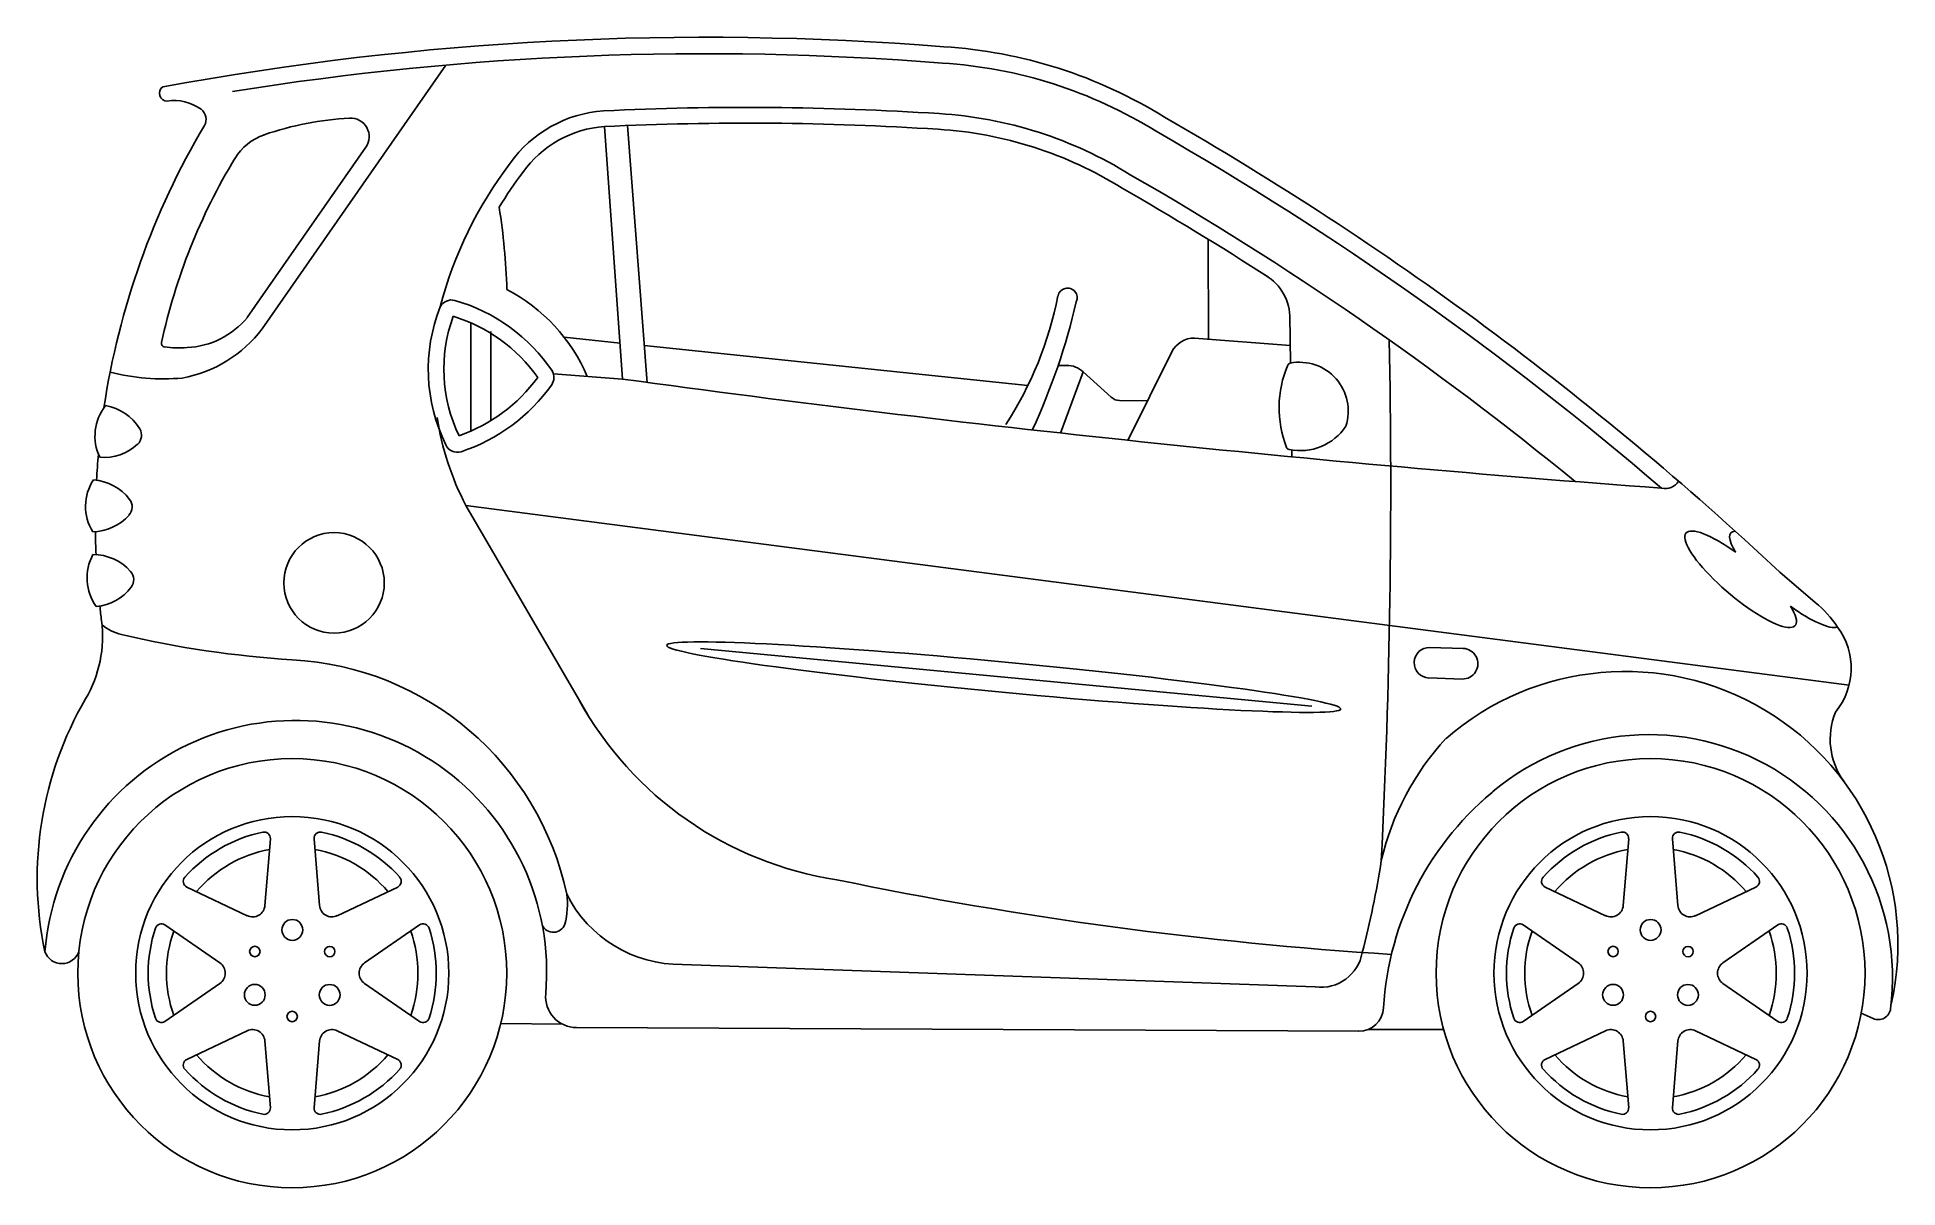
# Model space of a CAD drawing. Header units: metres. Extents: x -0.37 to 2.34, y 0 to 1.68.
import ezdxf

# ---------------------------------------------------------------- set-up
doc = ezdxf.new("R2010")
doc.units = ezdxf.units.M
doc.layers.add('ceco.net 85', color=7, linetype='Continuous')

msp = doc.modelspace()

# ---------------------------------------------------------------- linework, layer by layer
at = {"layer": 'ceco.net 85'}
for p, q in [((-0.0438, 1.2531), (0.2242, 1.6377)), ((0.4821, 1.1795), (0.4559, 1.548)), ((0.5179, 1.174), (0.4891, 1.5495)), ((-0.0656, 1.2695), (0.1074, 1.5177)), ((1.3373, 1.2378), (1.3366, 1.3836)), ((0.2604, 1.1035), (0.2604, 1.2618)), ((1.4568, 1.203), (1.4558, 1.2724)), ((0.2899, 1.119), (0.2899, 1.2489)), ((0.3968, 1.2406), (0.4784, 1.2321)), ((0.5137, 1.2285), (1.0736, 1.1704)), ((1.3169, 1.2394), (1.4564, 1.2287)), ((1.1177, 1.1996), (1.13, 1.1996)), ((1.2195, 1.0902), (1.2837, 1.2193)), ((0.3812, 1.1874), (0.4821, 1.1795)), ((1.1542, 1.1903), (1.1214, 1.1008)), ((1.1544, 1.1901), (1.1952, 1.153)), ((1.2072, 1.1482), (1.2481, 1.1477)), ((1.4587, 1.0661), (1.4586, 1.0761)), ((0.4312, 0.6899), (0.2532, 0.9954)), ((0.2532, 0.9954), (2.2722, 0.7332)), ((2.2225, 0.8539), (2.1708, 0.898)), ((1.7087, 0.7866), (1.6602, 0.7881)), ((0.5957, 0.7866), (1.488, 0.7026)), ((1.6589, 0.7436), (1.7073, 0.7421)), ((-0.0398, 0.4118), (-0.0319, 0.5091)), ((0.0319, 0.5091), (0.0398, 0.4118)), ((1.9425, 0.4118), (1.9504, 0.5091)), ((2.0142, 0.5091), (2.0221, 0.4118)), ((-0.1539, 0.4387), (-0.0657, 0.3969)), ((0.0657, 0.3969), (0.1539, 0.4387)), ((1.8284, 0.4387), (1.9166, 0.3969)), ((2.048, 0.3969), (2.1362, 0.4387)), ((-0.1055, 0.3279), (-0.1858, 0.3834)), ((0.1858, 0.3834), (0.1055, 0.3279)), ((1.8768, 0.3279), (1.7965, 0.3834)), ((2.1682, 0.3834), (2.0878, 0.3279)), ((1.4931, 0.293), (0.5691, 0.3258)), ((-0.1858, 0.2425), (-0.1055, 0.298)), ((0.1055, 0.298), (0.1858, 0.2425)), ((1.7965, 0.2425), (1.8768, 0.298)), ((2.0878, 0.298), (2.1682, 0.2425)), ((2.2898, 0.2548), (2.3071, 0.2469)), ((-0.0657, 0.229), (-0.1539, 0.1872)), ((0.1539, 0.1872), (0.0657, 0.229)), ((0.3943, 0.2387), (0.3043, 0.2398)), ((0.4148, 0.2337), (1.5564, 0.2282)), ((1.5701, 0.2308), (1.6803, 0.2308)), ((1.9166, 0.229), (1.8284, 0.1872)), ((2.1362, 0.1872), (2.048, 0.229)), ((-0.0319, 0.1168), (-0.0398, 0.2141)), ((0.0398, 0.2141), (0.0319, 0.1168)), ((1.9504, 0.1168), (1.9425, 0.2141)), ((2.0221, 0.2141), (2.0142, 0.1168))]:
    msp.add_line(p, q, dxfattribs=at)
for centre, radius in [((0.061, 0.8823), 0.0733), ((0, 0.313), 0.313), ((1.9823, 0.313), 0.313), ((0, 0.313), 0.2285), ((1.9823, 0.313), 0.2285), ((0.0001, 0.3761), 0.0152), ((1.9824, 0.3761), 0.0152), ((-0.0546, 0.3446), 0.00759), ((0.0547, 0.3445), 0.00759), ((1.9277, 0.3446), 0.00759), ((2.037, 0.3445), 0.00759), ((-0.0547, 0.2814), 0.0152), ((0.0546, 0.2813), 0.0152), ((1.9276, 0.2814), 0.0152), ((2.0369, 0.2813), 0.0152), ((-0.0001, 0.2498), 0.00759), ((1.9823, 0.2498), 0.00759)]:
    msp.add_circle(centre, radius, dxfattribs=at)
for centre, radius, start, end in [((0.603, -2.687), 4.3652, 85.4296, 100.454), ((0.9078, 0.9725), 0.6932, 58.2043, 86.4446), ((0.603, -2.687), 4.3412, 85.4268, 99.1474), ((0.9078, 0.9725), 0.6692, 58.169, 86.4627), ((-0.1825, 1.5965), 0.0114, 125.2434, 269.8971), ((-0.1722, 1.5198), 0.0661, 53.7006, 99.0221), ((0.6638, -2.7206), 4.2965, 86.2619, 92.7946), ((0.847, 0.9699), 1.1343, 149.2867, 171.4889), ((-0.1438, 1.5585), 0.0181, 329.2867, 53.7006), ((0.1072, 1.1066), 0.4542, 92.9588, 109.0147), ((0.0852, 1.5332), 0.0271, 325.1283, 92.9588), ((0.4664, 1.3896), 0.1816, 93.821, 144.7636), ((0.4664, 1.3896), 0.1587, 93.8927, 144.9131), ((0.6638, -2.7206), 4.2736, 86.2612, 92.7918), ((0.9078, 0.9725), 0.5954, 58.0472, 86.5253), ((-1.1224, -2.6181), 4.8175, 46.8752, 60.1828), ((-0.0141, 1.4588), 0.0817, 109.0147, 148.8282), ((0.9078, 0.9725), 0.5725, 58.0044, 86.5305), ((-1.1224, -2.6181), 4.7935, 49.3795, 60.1878), ((0.6673, 1.0466), 0.8781, 148.8282, 167.7597), ((0.7866, 1.1367), 0.5895, 142.6419, 165.4385), ((0.7866, 1.1367), 0.5666, 142.5979, 148.8044), ((-1.1224, -2.6181), 4.7198, 50.6185, 60.2039), ((-1.1224, -2.6181), 4.6969, 57.1566, 60.2092), ((-0.6467, 1.2798), 0.9605, 1.827, 9.0103), ((1.3834, 1.2686), 0.0725, 358.6015, 59.3299), ((0.1923, 1.0809), 0.2595, 23.3103, 62.1995), ((1.1314, 1.2982), 0.0141, 334.8369, 168.3293), ((0.4455, 1.1933), 0.247, 158.2367, 206.3058), ((0.2323, 1.2769), 0.0181, 74.2599, 153.6817), ((0.1681, 1.0494), 0.2545, 33.8006, 74.233), ((0.5936, 1.4044), 0.534, 326.955, 348.8422), ((0.2065, 1.51), 0.9627, 335.1914, 346.9224), ((-0.1945, 1.3667), 0.1887, 280.383, 322.9852), ((-0.1593, 1.3469), 0.1216, 272.7725, 320.473), ((0.4461, 1.1942), 0.2248, 159.99, 205.6706), ((0.1671, 1.0474), 0.2338, 35.1605, 73.1515), ((-0.1858, 1.2316), 0.00513, 167.7597, 262.33), ((-0.1644, 1.3906), 0.1655, 262.33, 273.7843), ((1.3162, 1.2031), 0.0363, 88.8554, 153.5517), ((-9.2479, 1.0227), 10.851, 357.11851, 1.13012), ((1.13, 1.1633), 0.0363, 47.6725, 90), ((1.5999, 1.1379), 0.1597, 157.1506, 201.2812), ((1.4575, 1.1979), 0.00513, 100.6102, 157.1506), ((1.4697, 1.1327), 0.0715, 342.2608, 100.6102), ((-0.1876, 1.499), 0.3191, 255.8189, 274.8733), ((0.1636, 1.3243), 0.2411, 289.3418, 323.8226), ((0.1636, 1.3243), 0.264, 288.2834, 324.562), ((0.3639, 1.1818), 0.0181, 324.562, 30.4553), ((3.8024, 25.5148), 24.5607, 262.23055, 265.78781), ((-0.2166, 1.0965), 0.0713, 141.4037, 205.7467), ((-0.2849, 1.0689), 0.0731, 31.5895, 80.1763), ((1.2074, 1.1664), 0.0181, 227.6725, 269.2755), ((0.6295, 1.1893), 0.4233, 188.9457, 207.2748), ((-0.238, 1.0977), 0.0181, 312.6356, 31.5895), ((1.4712, 1.1552), 0.08, 258.1988, 326.385), ((0.847, 0.9699), 1.1343, 174.9347, 176.8498), ((-0.2748, 1.1377), 0.0724, 265.166, 312.6356), ((0.2407, 1.0909), 0.0181, 202.8026, 288.2834), ((1.4559, 1.0818), 0.00513, 201.2812, 258.1988), ((-0.2303, 0.994), 0.0713, 147.1093, 211.4523), ((-0.2955, 0.9598), 0.0731, 37.2951, 85.8819), ((2.0035, 1.043), 0.0232, 257.3847, 328.1845), ((-0.2923, 1.0292), 0.0724, 270.8716, 318.3412), ((-0.2518, 0.9931), 0.0181, 318.3412, 37.2951), ((0.847, 0.9699), 1.1343, 180.655, 182.3457), ((-0.2282, 0.8896), 0.0713, 151.5038, 215.8469), ((-0.2905, 0.8505), 0.0731, 41.6896, 90.2764), ((-0.2495, 0.887), 0.0181, 322.7358, 41.6896), ((-0.2926, 0.9199), 0.0724, 275.2662, 322.7358), ((0.847, 0.9699), 1.1343, 186.146, 187.2195), ((2.1107, 0.7195), 0.1749, 34.2412, 50.2321), ((-0.4583, 0.8045), 0.1815, 329.758, 7.2195), ((-0.2356, 0.871), 0.0653, 230.0503, 257.9253), ((2.1743, 0.7577), 0.1008, 320.5087, 36.6487), ((0.0947, 2.2673), 1.5002, 256.7424, 266.3801), ((1.6596, 0.7658), 0.0223, 88.2659, 268.2659), ((-0.0223, 0.3383), 0.4323, 12.0044, 87.0431), ((1.708, 0.7644), 0.0223, 268.2659, 88.2659), ((1.945, 0.3549), 0.3982, 347.3569, 130.9892), ((0.1468, 0.4518), 0.519, 149.758, 191.9498), ((0.8722, 0.9613), 0.5178, 208.85, 261.4106), ((0.0046, 0.315), 0.3667, 354.9844, 175.4229), ((2.3496, 0.6542), 0.1051, 157.9678, 215.6351), ((1.9766, 0.3861), 0.3979, 137.3915, 166.7597), ((1.9803, 0.3058), 0.3552, 352.7708, 134.3642), ((2.0339, 0.2372), 0.4419, 128.3593, 176.7334), ((0, 0.313), 0.2102, 101.7521, 138.2479), ((-0.041, 0.5098), 0.00907, 355.3477, 101.7521), ((0.041, 0.5098), 0.00907, 78.2479, 184.6523), ((0, 0.313), 0.2102, 41.7521, 78.2479), ((1.9823, 0.313), 0.2102, 101.7521, 138.2479), ((1.9413, 0.5098), 0.00907, 355.3477, 101.7521), ((2.0233, 0.5098), 0.00907, 78.2479, 184.6523), ((1.9823, 0.313), 0.2102, 41.7521, 78.2479), ((0, 0.313), 0.1835, 100.4236, 139.5764), ((0, 0.313), 0.1835, 40.4236, 79.5764), ((1.9823, 0.313), 0.1835, 100.4236, 139.5764), ((1.9823, 0.313), 0.1835, 40.4236, 79.5764), ((0.2988, 0.6754), 1.3057, 345.2642, 351.2678), ((-0.15, 0.4469), 0.00907, 138.2479, 244.6523), ((0.15, 0.4469), 0.00907, 295.3477, 41.7521), ((0.2905, 0.4129), 0.1111, 18.9194, 19.4121), ((1.9728, 6.1427), 5.814, 258.31031, 266.36575), ((1.8323, 0.4469), 0.00907, 138.2479, 244.6523), ((2.1323, 0.4469), 0.00907, 295.3477, 41.7521), ((-0.0579, 0.4133), 0.0181, 244.6523, 355.3477), ((0.0579, 0.4133), 0.0181, 184.6523, 295.3477), ((0.2905, 0.4129), 0.1111, 345.1364, 7.9143), ((0.5666, 0.5114), 0.1857, 206.6179, 270.799), ((1.9244, 0.4133), 0.0181, 244.6523, 355.3477), ((2.0402, 0.4133), 0.0181, 184.6523, 295.3477), ((-0.191, 0.3759), 0.00907, 55.3477, 161.7521), ((0.191, 0.3759), 0.00907, 18.2479, 124.6523), ((0.3811, 0.3906), 0.0179, 204.8676, 339.7724), ((1.7913, 0.3759), 0.00907, 55.3477, 161.7521), ((2.1733, 0.3759), 0.00907, 18.2479, 124.6523), ((0, 0.313), 0.2102, 161.7521, 198.2479), ((0, 0.313), 0.1835, 160.4236, 199.5764), ((0, 0.313), 0.1835, 340.4236, 19.5764), ((0, 0.313), 0.2102, 341.7521, 18.2479), ((1.9823, 0.313), 0.2102, 161.7521, 198.2479), ((1.9823, 0.313), 0.1835, 160.4236, 199.5764), ((1.9823, 0.313), 0.1835, 340.4236, 19.5764), ((1.9823, 0.313), 0.2102, 341.7521, 18.2479), ((-0.3362, 0.3534), 0.0264, 200.1946, 340.0064), ((-0.1158, 0.313), 0.0181, 304.6523, 55.3477), ((0.1158, 0.313), 0.0181, 124.6523, 235.3477), ((1.5013, 0.3536), 0.0611, 262.3377, 350.3356), ((1.8665, 0.313), 0.0181, 304.6523, 55.3477), ((2.0982, 0.313), 0.0181, 124.6523, 235.3477), ((0.4151, 0.279), 0.0454, 174.9844, 269.7258), ((-0.191, 0.25), 0.00907, 198.2479, 304.6523), ((0.191, 0.25), 0.00907, 235.3477, 341.7521), ((1.5565, 0.2645), 0.0363, 269.7258, 356.7334), ((1.7913, 0.25), 0.00907, 198.2479, 304.6523), ((2.1733, 0.25), 0.00907, 235.3477, 341.7521), ((2.3147, 0.2634), 0.0181, 245.3992, 352.7708), ((-0.0579, 0.2126), 0.0181, 4.6523, 115.3477), ((0.0579, 0.2126), 0.0181, 64.6523, 175.3477), ((1.9244, 0.2126), 0.0181, 4.6523, 115.3477), ((2.0402, 0.2126), 0.0181, 64.6523, 175.3477), ((0, 0.313), 0.1835, 220.4236, 259.5764), ((0, 0.313), 0.1835, 280.4236, 319.5764), ((1.9823, 0.313), 0.1835, 220.4236, 259.5764), ((1.9823, 0.313), 0.1835, 280.4236, 319.5764), ((-0.15, 0.179), 0.00907, 115.3477, 221.7521), ((0, 0.313), 0.2102, 221.7521, 258.2479), ((0, 0.313), 0.2102, 281.7521, 318.2479), ((0.15, 0.179), 0.00907, 318.2479, 64.6523), ((1.8323, 0.179), 0.00907, 115.3477, 221.7521), ((1.9823, 0.313), 0.2102, 221.7521, 258.2479), ((1.9823, 0.313), 0.2102, 281.7521, 318.2479), ((2.1323, 0.179), 0.00907, 318.2479, 64.6523), ((-0.041, 0.1161), 0.00907, 258.2479, 4.6523), ((0.041, 0.1161), 0.00907, 175.3477, 281.7521), ((1.9413, 0.1161), 0.00907, 258.2479, 4.6523), ((2.0233, 0.1161), 0.00907, 175.3477, 281.7521)]:
    msp.add_arc(centre, radius, start, end, dxfattribs=at)
for centre, start_param, end_param in [((2.1138, 0.8876), 5.014016, 10.107824), ((2.1792, 0.8876), 6.047993, 6.966231), ((2.1792, 0.8876), 8.155609, 9.266898)]:
    msp.add_ellipse(centre, major_axis=(-0.0797, 0.0674), ratio=0.255059, start_param=start_param, end_param=end_param, dxfattribs=at)
msp.add_ellipse((1.0383, 0.7448), major_axis=(-0.4918, 0.0464), ratio=0.044852, dxfattribs=at)

doc.saveas('drawing.dxf')
